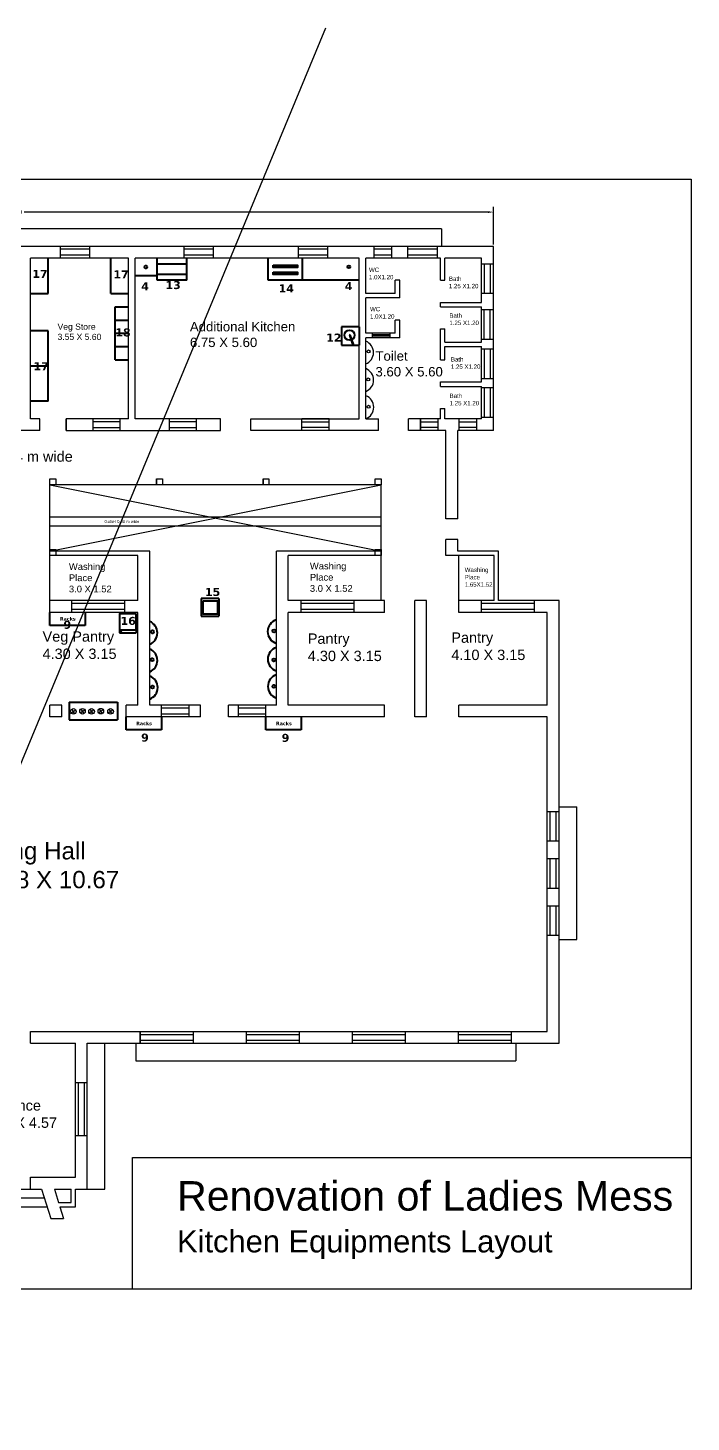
# Model space of a CAD drawing. Header units: inches. Extents: x 101 to 668, y -217 to 99.
# Drawn here: x 645.49 to 668.02, y -95.66 to -48.35 of the extents above; entities that cross this region are included whole.
import ezdxf

# ---------------------------------------------------------------- set-up
doc = ezdxf.new("R2010")
doc.units = ezdxf.units.IN
doc.header["$MEASUREMENT"] = 0
doc.styles.get("Standard").update_dxf_attribs({"font": 'arial.ttf'})
doc.dimstyles.get("Standard").update_dxf_attribs({"dimtxt": 0.18, "dimasz": 0.18, "dimexe": 0.18, "dimexo": 0.0625, "dimgap": 0.09, "dimtad": 0, "dimtih": 1, "dimtoh": 1, "dimdec": 4, "dimzin": 0, "dimdsep": 46, "dimtxsty": 'Standard', "dimcen": 0.09, "dimadec": 0, "dimazin": 0, "dimtfac": 1, "dimtdec": 4, "dimtofl": 0, "dimtmove": 0, "dimatfit": 3, "dimfxl": 1, "dimtolj": 1, "dimtzin": 0, "dimarcsym": 0})

# ---------------------------------------------------------------- blocks, each defined once
blk = doc.blocks.new('*D178')
at = {"color": 0, "lineweight": -2}
for p, q in [((628.369, -55.701), (628.369, -54.42)), ((628.549, -54.6), (644.301, -54.6)), ((661.119, -54.6), (645.367, -54.6)), ((661.299, -55.701), (661.299, -54.42))]:
    blk.add_line(p, q, dxfattribs=at)
at = {"color": 0}
for points in [[(628.549, -54.57), (628.549, -54.63), (628.369, -54.6)], [(661.119, -54.57), (661.119, -54.63), (661.299, -54.6)]]:
    blk.add_solid(points, dxfattribs=at)
at = {"layer": 'Defpoints', "color": 0}
for p in [(661.299, -54.6), (628.369, -55.763), (661.299, -55.763)]:
    blk.add_point(p, dxfattribs=at)
at = {"color": 0, "insert": (644.834, -54.6), "char_height": 0.18, "attachment_point": 5}
blk.add_mtext('\\A1;32.9300', dxfattribs=at)
blk = doc.blocks.new('*D172')
at = {"color": 0, "lineweight": -2}
for p, q in [((628.369, -55.701), (628.369, -54.42)), ((628.549, -54.6), (644.301, -54.6)), ((661.119, -54.6), (645.367, -54.6)), ((661.299, -55.701), (661.299, -54.42))]:
    blk.add_line(p, q, dxfattribs=at)
at = {"color": 0}
for points in [[(628.549, -54.57), (628.549, -54.63), (628.369, -54.6)], [(661.119, -54.57), (661.119, -54.63), (661.299, -54.6)]]:
    blk.add_solid(points, dxfattribs=at)
at = {"layer": 'Defpoints', "color": 0}
for p in [(661.299, -54.6), (628.369, -55.763), (661.299, -55.763)]:
    blk.add_point(p, dxfattribs=at)
at = {"color": 0, "insert": (644.834, -54.6), "char_height": 0.18, "attachment_point": 5}
blk.add_mtext('\\A1;32.9300', dxfattribs=at)

msp = doc.modelspace()

# ---------------------------------------------------------------- linework, layer by layer
for p, q in [((635.97259, -95.65996), (655.61376, -48.34965)), ((659.53628, -55.16302), (629.86594, -55.16302)), ((659.53628, -55.16302), (629.86594, -55.16302)), ((659.53628, -55.16302), (659.53628, -55.76302)), ((659.53628, -55.16302), (659.53628, -55.76302)), ((661.29895, -55.76302), (628.36895, -55.76302)), ((661.29895, -55.76302), (628.36895, -55.76302)), ((646.58531, -55.76302), (646.58531, -56.16302)), ((646.58531, -55.76302), (646.58531, -56.16302)), ((647.58531, -55.76302), (647.58531, -56.16302)), ((647.58531, -55.76302), (647.58531, -56.16302)), ((650.78545, -55.76302), (650.78545, -56.16302)), ((650.78545, -55.76302), (650.78545, -56.16302)), ((651.78545, -55.76302), (651.78545, -56.16302)), ((651.78545, -55.76302), (651.78545, -56.16302)), ((654.66841, -55.76302), (654.66841, -56.16302)), ((654.66841, -55.76302), (654.66841, -56.16302)), ((655.66841, -55.76302), (655.66841, -56.16302)), ((655.66841, -55.76302), (655.66841, -56.16302)), ((657.2557, -56.16002), (657.2557, -55.76002)), ((657.8557, -56.16002), (657.8557, -55.76002)), ((658.38628, -55.76302), (658.38628, -56.16302)), ((659.38628, -55.76302), (659.38628, -56.16302)), ((661.29895, -62.01302), (661.29895, -55.76302)), ((661.29895, -62.01302), (661.29895, -55.76302)), ((648.90457, -56.16302), (645.58373, -56.16302)), ((648.90457, -56.16302), (645.58373, -56.16302)), ((645.58373, -61.61302), (645.58373, -56.16302)), ((646.18373, -57.36302), (646.18373, -56.16302)), ((646.18373, -57.36302), (646.18373, -56.16302)), ((647.58531, -55.86302), (646.58531, -55.86302)), ((647.58531, -55.86302), (646.58531, -55.86302)), ((647.58531, -56.06302), (646.58531, -56.06302)), ((647.58531, -56.06302), (646.58531, -56.06302)), ((648.90457, -61.61302), (648.90457, -56.16302)), ((653.40231, -56.16302), (649.13457, -56.16302)), ((653.40231, -56.16302), (649.13457, -56.16302)), ((649.13457, -61.61302), (649.13457, -56.16302)), ((651.78545, -55.86302), (650.78545, -55.86302)), ((651.78545, -55.86302), (650.78545, -55.86302)), ((651.78545, -56.06302), (650.78545, -56.06302)), ((651.78545, -56.06302), (650.78545, -56.06302)), ((656.73757, -56.16302), (653.40231, -56.16302)), ((656.73757, -56.16302), (653.63231, -56.16302)), ((655.66841, -55.86302), (654.66841, -55.86302)), ((655.66841, -55.86302), (654.66841, -55.86302)), ((655.66841, -56.06302), (654.66841, -56.06302)), ((655.66841, -56.06302), (654.66841, -56.06302)), ((656.73757, -58.63302), (656.73757, -56.16302)), ((656.73757, -56.91302), (656.73757, -56.16302)), ((658.19895, -56.16302), (656.96757, -56.16302)), ((658.19895, -56.16302), (656.96757, -56.16302)), ((656.96757, -57.36302), (656.96757, -56.16302)), ((658.34895, -56.16302), (656.96757, -56.16302)), ((656.96757, -57.36302), (656.96757, -56.16302)), ((657.8557, -55.86002), (657.2557, -55.86002)), ((657.8557, -56.06002), (657.2557, -56.06002)), ((659.49895, -56.16302), (658.34895, -56.16302)), ((659.49895, -56.16302), (658.34895, -56.16302)), ((659.49895, -56.16302), (658.34895, -56.16302)), ((659.38628, -55.86302), (658.38628, -55.86302)), ((659.38628, -56.06302), (658.38628, -56.06302)), ((659.49895, -56.91302), (659.49895, -56.16302)), ((659.69895, -56.16302), (659.64895, -56.16302)), ((659.64895, -56.91302), (659.64895, -56.16302)), ((660.89895, -56.16302), (659.69895, -56.16302)), ((660.89895, -56.16302), (659.69895, -56.16302)), ((660.89895, -56.16302), (659.69895, -56.16302)), ((660.89895, -57.66302), (660.89895, -56.16302)), ((660.89895, -57.66302), (660.89895, -56.16302)), ((660.89895, -57.66302), (660.89895, -56.16302)), ((660.89815, -56.35307), (661.29815, -56.35307)), ((660.99815, -57.35307), (660.99815, -56.35307)), ((661.19815, -57.35307), (661.19815, -56.35307)), ((658.11757, -56.91302), (657.96757, -56.91302)), ((657.96757, -57.36302), (657.96757, -56.91302)), ((658.11757, -57.51302), (658.11757, -56.91302)), ((659.49895, -56.91302), (659.64895, -56.91302)), ((657.96757, -57.36302), (656.96757, -57.36302)), ((656.96757, -58.63302), (656.96757, -57.51302)), ((658.11757, -57.51302), (656.96757, -57.51302)), ((659.49895, -57.66302), (660.89895, -57.66302)), ((659.49895, -57.81302), (659.49895, -57.66302)), ((660.89815, -57.35307), (661.29815, -57.35307)), ((659.49895, -57.81302), (660.89895, -57.81302)), ((660.88924, -57.9096), (661.28924, -57.9096)), ((660.89895, -59.01302), (660.89895, -57.81302)), ((660.89895, -59.01302), (660.89895, -57.81302)), ((660.89895, -59.01302), (660.89895, -57.81302)), ((660.98924, -58.9096), (660.98924, -57.9096)), ((661.18924, -58.9096), (661.18924, -57.9096)), ((646.18373, -61.01302), (646.18373, -58.63302)), ((656.73757, -61.61302), (656.73757, -58.63302)), ((656.96757, -58.71302), (656.96757, -58.63302)), ((657.96757, -58.71302), (657.96757, -58.26302)), ((658.11757, -58.26302), (657.96757, -58.26302)), ((658.11757, -58.86302), (658.11757, -58.26302)), ((659.49895, -58.56302), (659.64895, -58.56302)), ((659.49895, -59.61302), (659.49895, -58.56302)), ((659.64895, -59.01302), (659.64895, -58.56302)), ((657.96757, -58.71302), (656.96757, -58.71302)), ((656.96757, -61.61302), (656.96757, -58.86302)), ((658.11757, -58.86302), (656.96757, -58.86302)), ((657.19008, -58.86302), (657.19008, -58.71302)), ((657.79008, -58.76302), (657.19008, -58.76302)), ((657.79008, -58.81302), (657.19008, -58.81302)), ((657.79008, -58.86302), (657.79008, -58.71302)), ((659.64895, -59.01302), (660.89895, -59.01302)), ((660.88924, -58.9096), (661.28924, -58.9096)), ((659.64895, -59.16302), (660.89895, -59.16302)), ((659.64895, -59.61302), (659.64895, -59.16302)), ((660.89895, -60.36302), (660.89895, -59.16302)), ((660.89895, -60.36302), (660.89895, -59.16302)), ((660.89895, -60.36302), (660.89895, -59.16302)), ((660.90029, -59.24573), (661.30029, -59.24573)), ((661.00029, -60.24573), (661.00029, -59.24573)), ((661.20029, -60.24573), (661.20029, -59.24573)), ((659.49895, -59.61302), (659.64895, -59.61302)), ((659.49895, -60.36302), (660.89895, -60.36302)), ((659.49895, -60.51302), (659.49895, -60.36302)), ((659.49895, -60.51302), (660.89895, -60.51302)), ((660.89895, -61.61302), (660.89895, -60.51302)), ((660.89895, -61.61302), (660.89895, -60.51302)), ((660.89895, -61.61302), (660.89895, -60.51302)), ((660.90029, -60.24573), (661.30029, -60.24573)), ((660.9005, -60.55592), (661.3005, -60.55592)), ((661.0005, -61.55592), (661.0005, -60.55592)), ((661.2005, -61.55592), (661.2005, -60.55592)), ((646.18373, -61.01302), (645.58373, -61.01302)), ((659.49895, -61.61302), (659.49895, -61.26302)), ((659.49895, -61.26302), (659.64895, -61.26302)), ((659.64895, -61.61302), (659.64895, -61.26302)), ((645.89895, -61.61302), (645.58373, -61.61302)), ((645.89895, -61.61302), (645.58373, -61.61302)), ((645.89895, -62.01302), (645.89895, -61.61302)), ((645.89895, -62.01302), (645.89895, -61.61302)), ((646.78895, -62.01302), (646.78895, -61.61302)), ((648.90457, -61.61302), (646.78895, -61.61302)), ((646.78895, -61.61302), (646.78895, -62.01302)), ((646.78895, -62.01302), (646.78895, -61.61302)), ((648.90457, -61.61302), (646.78895, -61.61302)), ((646.78895, -61.61302), (646.78895, -62.01302)), ((647.70895, -62.01302), (647.70895, -61.61302)), ((647.70895, -62.01302), (647.70895, -61.61302)), ((648.62895, -61.71302), (647.70895, -61.71302)), ((648.62895, -61.71302), (647.70895, -61.71302)), ((647.70895, -61.91302), (648.62895, -61.91302)), ((647.70895, -61.91302), (648.62895, -61.91302)), ((648.62895, -62.01302), (648.62895, -61.61302)), ((648.62895, -62.01302), (648.62895, -61.61302)), ((652.02895, -61.61302), (649.13457, -61.61302)), ((652.02895, -61.61302), (649.13457, -61.61302)), ((650.29895, -62.01302), (650.29895, -61.61302)), ((650.29895, -62.01302), (650.29895, -61.61302)), ((651.21895, -61.71302), (650.29895, -61.71302)), ((651.21895, -61.71302), (650.29895, -61.71302)), ((650.29895, -61.91302), (651.21895, -61.91302)), ((650.29895, -61.91302), (651.21895, -61.91302)), ((651.21895, -62.01302), (651.21895, -61.61302)), ((651.21895, -62.01302), (651.21895, -61.61302)), ((652.02895, -62.01302), (652.02895, -61.61302)), ((652.02895, -62.01302), (652.02895, -61.61302)), ((653.05895, -62.01302), (653.05895, -61.61302)), ((653.05895, -61.61302), (656.73757, -61.61302)), ((653.05895, -62.01302), (653.05895, -61.61302)), ((653.05895, -61.61302), (656.73757, -61.61302)), ((655.71895, -61.61302), (654.79895, -61.61302)), ((654.79895, -62.01302), (654.79895, -61.61302)), ((655.71895, -61.61302), (654.79895, -61.61302)), ((654.79895, -62.01302), (654.79895, -61.61302)), ((654.79895, -61.71302), (655.71895, -61.71302)), ((654.79895, -61.71302), (655.71895, -61.71302)), ((655.71895, -61.91302), (654.79895, -61.91302)), ((655.71895, -61.91302), (654.79895, -61.91302)), ((655.71895, -62.01302), (655.71895, -61.61302)), ((655.71895, -62.01302), (655.71895, -61.61302)), ((656.96757, -61.61302), (657.39895, -61.61302)), ((656.96757, -61.61302), (657.39895, -61.61302)), ((657.39895, -62.01302), (657.39895, -61.61302)), ((657.39895, -62.01302), (657.39895, -61.61302)), ((658.59895, -61.61302), (658.41895, -61.61302)), ((658.59895, -61.61302), (658.41895, -61.61302)), ((658.41895, -62.01302), (658.41895, -61.61302)), ((658.59895, -61.61302), (658.41895, -61.61302)), ((658.59895, -61.61302), (658.41895, -61.61302)), ((658.41895, -62.01302), (658.41895, -61.61302)), ((658.59895, -61.61302), (658.41895, -61.61302)), ((658.59895, -61.61302), (658.41895, -61.61302)), ((659.49895, -61.61302), (658.59895, -61.61302)), ((658.76895, -61.61302), (658.74895, -61.61302)), ((658.76895, -61.61302), (658.74895, -61.61302)), ((658.76895, -61.61302), (658.74895, -61.61302)), ((659.49895, -61.61302), (658.74895, -61.61302)), ((659.49895, -61.61302), (658.74895, -61.61302)), ((658.82379, -61.61302), (658.82379, -62.01302)), ((658.82379, -62.01302), (658.82379, -61.61302)), ((658.82379, -61.71302), (659.42379, -61.71302)), ((659.42379, -61.91302), (658.82379, -61.91302)), ((659.42379, -62.01302), (659.42379, -61.61302)), ((659.74895, -61.61302), (659.64895, -61.61302)), ((659.74895, -61.61302), (659.64895, -61.61302)), ((659.89895, -61.61302), (659.64895, -61.61302)), ((660.89895, -61.61302), (659.89895, -61.61302)), ((660.89895, -61.61302), (659.89895, -61.61302)), ((660.89895, -61.61302), (659.89895, -61.61302)), ((660.1342, -62.01302), (660.1342, -61.61302)), ((660.1342, -61.71302), (660.7342, -61.71302)), ((660.7342, -61.91302), (660.1342, -61.91302)), ((660.7342, -62.01302), (660.7342, -61.61302)), ((660.9005, -61.55592), (661.3005, -61.55592)), ((645.89895, -62.01302), (641.90895, -62.01302)), ((645.89895, -62.01302), (641.90895, -62.01302)), ((646.78895, -62.01302), (652.02895, -62.01302)), ((646.78895, -62.01302), (652.02895, -62.01302)), ((657.39895, -62.01302), (653.05895, -62.01302)), ((657.39895, -62.01302), (653.05895, -62.01302)), ((659.68895, -62.01302), (658.41895, -62.01302)), ((658.76895, -62.01302), (658.41895, -62.01302)), ((659.68895, -62.01302), (658.41895, -62.01302)), ((658.76895, -62.01302), (658.41895, -62.01302)), ((659.68895, -65.01302), (659.68895, -62.01302)), ((659.68895, -65.01302), (659.68895, -62.01302)), ((661.29895, -62.01302), (660.08895, -62.01302)), ((660.08895, -65.01302), (660.08895, -62.01302)), ((661.29895, -62.01302), (660.08895, -62.01302)), ((660.08895, -65.01302), (660.08895, -62.01302)), ((646.23895, -63.85302), (646.23895, -63.65302)), ((646.23895, -63.65302), (646.43895, -63.65302)), ((646.23895, -68.18302), (646.23895, -63.85302)), ((657.48895, -63.85302), (646.23895, -63.85302)), ((646.23895, -63.85302), (657.48895, -66.10302)), ((646.23895, -66.10302), (657.48895, -63.85302)), ((646.43895, -63.85302), (646.23895, -63.85302)), ((646.43895, -63.65302), (646.43895, -63.85302)), ((649.85895, -63.65302), (649.85895, -63.85302)), ((649.85895, -63.85302), (649.85895, -63.65302)), ((649.85895, -63.65302), (650.05895, -63.65302)), ((650.05895, -63.85302), (649.85895, -63.85302)), ((650.05895, -63.65302), (650.05895, -63.85302)), ((653.47895, -63.65302), (653.47895, -63.85302)), ((653.47895, -63.85302), (653.47895, -63.65302)), ((653.47895, -63.65302), (653.67895, -63.65302)), ((653.67895, -63.85302), (653.47895, -63.85302)), ((653.67895, -63.65302), (653.67895, -63.85302)), ((657.28895, -63.85302), (657.28895, -63.65302)), ((657.28895, -63.65302), (657.48895, -63.65302)), ((657.48895, -63.85302), (657.28895, -63.85302)), ((657.48895, -63.65302), (657.48895, -63.85302)), ((657.48895, -67.78302), (657.48895, -63.85302)), ((657.48895, -64.95302), (646.23895, -64.95302)), ((657.48895, -65.25302), (646.23895, -65.25302)), ((660.08895, -65.01302), (659.68895, -65.01302)), ((660.08895, -65.71302), (659.68895, -65.71302)), ((659.68895, -66.25302), (659.68895, -65.71302)), ((660.08895, -66.10302), (660.08895, -65.71302)), ((646.23895, -66.25302), (646.23895, -66.05302)), ((646.23895, -66.05302), (646.43895, -66.05302)), ((649.62895, -66.10302), (646.23895, -66.10302)), ((646.43895, -66.05302), (646.43895, -66.25302)), ((649.62895, -71.33302), (649.62895, -66.10302)), ((657.48895, -66.10302), (653.92895, -66.10302)), ((653.92895, -71.33302), (653.92895, -66.10302)), ((657.28895, -66.25302), (657.28895, -66.05302)), ((657.28895, -66.05302), (657.48895, -66.05302)), ((657.48895, -66.05302), (657.48895, -66.25302)), ((661.47895, -66.10302), (660.08895, -66.10302)), ((661.47895, -67.78302), (661.47895, -66.10302)), ((649.22895, -66.25302), (646.23895, -66.25302)), ((646.43895, -66.25302), (646.23895, -66.25302)), ((649.22895, -67.78302), (649.22895, -66.25302)), ((657.48895, -66.25302), (654.32895, -66.25302)), ((654.32895, -67.78302), (654.32895, -66.25302)), ((657.48895, -66.25302), (657.28895, -66.25302)), ((661.32895, -66.25302), (659.68895, -66.25302)), ((660.12895, -68.18302), (660.12895, -66.25302)), ((661.32895, -67.78302), (661.32895, -66.25302)), ((647.92895, -67.78302), (646.23895, -67.78302)), ((646.97526, -67.78302), (646.97526, -68.18302)), ((648.07895, -67.88302), (646.97526, -67.88302)), ((648.77526, -68.08302), (646.97526, -68.08302)), ((649.22895, -67.78302), (647.92895, -67.78302)), ((648.77526, -67.88302), (648.07895, -67.88302)), ((648.77526, -67.78302), (648.77526, -68.18302)), ((649.62895, -71.33302), (649.62895, -67.78302)), ((653.92895, -71.33302), (653.92895, -67.78302)), ((655.50895, -67.78302), (654.32895, -67.78302)), ((654.76327, -67.78302), (654.76327, -68.18302)), ((655.65895, -67.88302), (654.76327, -67.88302)), ((656.56327, -68.08302), (654.76327, -68.08302)), ((657.59895, -67.78302), (655.50895, -67.78302)), ((656.56327, -67.88302), (655.65895, -67.88302)), ((656.56327, -67.78302), (656.56327, -68.18302)), ((657.59895, -68.18302), (657.59895, -67.78302)), ((658.62895, -71.73302), (658.62895, -67.78302)), ((659.02895, -67.78302), (658.62895, -67.78302)), ((659.02895, -71.73302), (659.02895, -67.78302)), ((661.32895, -67.78302), (660.12895, -67.78302)), ((660.88177, -67.78302), (660.88177, -68.18302)), ((661.32895, -67.88302), (660.88177, -67.88302)), ((662.68177, -68.08302), (660.88177, -68.08302)), ((662.68177, -67.88302), (661.32895, -67.88302)), ((663.52895, -67.78302), (661.47895, -67.78302)), ((662.68177, -67.78302), (662.68177, -68.18302)), ((663.52895, -82.80302), (663.52895, -67.78302)), ((649.22895, -68.18302), (646.23895, -68.18302)), ((649.22895, -71.33302), (649.22895, -68.18302)), ((654.32895, -71.33302), (654.32895, -68.18302)), ((657.59895, -68.18302), (654.32895, -68.18302)), ((663.12895, -68.18302), (660.12895, -68.18302)), ((663.12895, -71.33302), (663.12895, -68.18302)), ((646.97526, -69.73827), (646.97526, -69.73827)), ((660.88177, -69.76515), (660.88177, -69.76515)), ((646.23895, -71.73302), (646.23895, -71.33302)), ((646.63895, -71.33302), (646.23895, -71.33302)), ((646.63895, -71.73302), (646.63895, -71.33302)), ((648.82895, -71.73302), (648.82895, -71.33302)), ((649.22895, -71.33302), (648.82895, -71.33302)), ((651.35895, -71.33302), (649.62895, -71.33302)), ((650.02895, -71.73302), (650.02895, -71.33302)), ((650.96895, -71.43302), (650.02895, -71.43302)), ((650.96895, -71.73302), (650.96895, -71.33302)), ((651.35895, -71.73302), (651.35895, -71.33302)), ((652.30895, -71.73302), (652.30895, -71.33302)), ((653.92895, -71.33302), (652.30895, -71.33302)), ((652.64671, -71.73302), (652.64671, -71.33302)), ((653.57671, -71.43302), (652.64671, -71.43302)), ((653.57671, -71.73302), (653.57671, -71.33302)), ((657.59895, -71.33302), (654.32895, -71.33302)), ((657.59895, -71.73302), (657.59895, -71.33302)), ((660.12895, -71.73302), (660.12895, -71.33302)), ((663.12895, -71.33302), (660.12895, -71.33302)), ((646.63895, -71.73302), (646.23895, -71.73302)), ((651.35895, -71.73302), (648.82895, -71.73302)), ((650.96895, -71.63302), (650.02895, -71.63302)), ((657.59895, -71.73302), (652.30895, -71.73302)), ((653.57671, -71.63302), (652.64671, -71.63302)), ((659.02895, -71.73302), (658.62895, -71.73302)), ((663.12895, -71.73302), (660.12895, -71.73302)), ((663.12895, -82.40302), (663.12895, -71.73302)), ((663.12895, -74.93601), (663.52895, -74.93601)), ((663.22895, -75.93601), (663.22895, -74.93601)), ((663.42895, -75.93601), (663.42895, -74.93601)), ((663.52895, -74.78601), (664.12895, -74.78601)), ((664.12895, -79.28601), (664.12895, -74.78601)), ((663.12895, -75.93601), (663.52895, -75.93601)), ((663.12895, -76.53601), (663.52895, -76.53601)), ((663.22895, -77.53601), (663.22895, -76.53601)), ((663.42895, -77.53601), (663.42895, -76.53601)), ((663.12895, -77.53601), (663.52895, -77.53601)), ((663.12895, -78.13601), (663.52895, -78.13601)), ((663.22895, -79.13601), (663.22895, -78.13601)), ((663.42895, -79.13601), (663.42895, -78.13601)), ((663.12895, -79.13601), (663.52895, -79.13601)), ((663.52895, -79.28601), (664.12895, -79.28601)), ((645.58395, -82.40302), (663.12895, -82.40302)), ((645.58395, -82.80302), (645.58395, -82.40302)), ((649.30895, -82.80302), (649.30895, -82.40302)), ((649.30895, -82.40302), (649.30895, -82.80302)), ((649.30895, -82.50302), (651.10895, -82.50302)), ((649.30895, -82.70302), (651.10895, -82.70302)), ((651.10895, -82.40302), (651.10895, -82.80302)), ((652.90895, -82.40302), (652.90895, -82.80302)), ((652.90895, -82.40302), (652.90895, -82.80302)), ((652.90895, -82.50302), (654.70895, -82.50302)), ((652.90895, -82.70302), (654.70895, -82.70302)), ((654.70895, -82.40302), (654.70895, -82.80302)), ((656.50895, -82.40302), (656.50895, -82.80302)), ((656.50895, -82.40302), (656.50895, -82.80302)), ((656.50895, -82.50302), (658.30895, -82.50302)), ((656.50895, -82.70302), (658.30895, -82.70302)), ((658.30895, -82.40302), (658.30895, -82.80302)), ((660.10895, -82.40302), (660.10895, -82.80302)), ((660.10895, -82.40302), (660.10895, -82.80302)), ((660.10895, -82.50302), (661.90895, -82.50302)), ((660.10895, -82.70302), (661.90895, -82.70302)), ((661.90895, -82.40302), (661.90895, -82.80302)), ((645.58395, -82.80302), (647.10895, -82.80302)), ((647.10895, -87.35302), (647.10895, -82.80302)), ((647.50895, -82.80302), (663.52895, -82.80302)), ((647.50895, -87.75302), (647.50895, -82.80302)), ((648.10895, -87.75302), (648.10895, -82.80302)), ((649.15895, -82.80302), (649.15895, -83.40302)), ((662.05895, -82.80302), (662.05895, -83.40302)), ((649.15895, -83.40302), (662.05895, -83.40302)), ((647.10895, -84.13526), (647.50895, -84.13526)), ((647.20895, -85.93526), (647.20895, -84.13526)), ((647.40895, -85.93526), (647.40895, -84.13526)), ((647.10895, -85.93526), (647.50895, -85.93526)), ((649.04463, -91.15312), (649.04463, -86.68501)), ((649.04463, -86.68501), (668.01557, -86.68501)), ((645.58395, -87.35302), (647.10895, -87.35302)), ((645.58395, -87.75302), (645.58395, -87.35302)), ((643.70966, -87.75302), (645.58395, -87.75302)), ((645.58395, -87.75302), (645.95823, -87.75302)), ((645.95823, -87.75302), (646.26895, -88.75302)), ((646.39323, -87.75302), (646.95895, -87.75302)), ((646.39323, -87.75302), (646.95895, -87.75302)), ((646.39323, -87.75302), (646.53305, -88.20302)), ((646.95895, -88.20302), (646.95895, -87.75302)), ((647.10895, -87.75302), (648.10895, -87.75302)), ((647.10895, -88.35302), (647.10895, -87.75302)), ((643.52323, -88.35302), (646.14466, -88.35302)), ((643.61645, -88.05302), (646.05145, -88.05302)), ((646.53305, -88.20302), (646.95895, -88.20302)), ((646.57966, -88.35302), (647.10895, -88.35302)), ((646.57966, -88.35302), (646.70395, -88.75302)), ((646.26895, -88.75302), (646.70395, -88.75302))]:
    msp.add_line(p, q)
at = {"color": 3, "lineweight": 40}
for p, q in [((646.18373, -57.36302), (646.18373, -56.16302)), ((648.30457, -57.36302), (648.30457, -56.16302)), ((649.88457, -56.91302), (649.88457, -56.16302)), ((650.88457, -56.91302), (650.88457, -56.16302)), ((653.65211, -56.91302), (653.65211, -56.16302)), ((654.81984, -56.91302), (654.81984, -56.16302)), ((649.88457, -56.76302), (649.13457, -56.76302)), ((650.88457, -56.36302), (649.88457, -56.36302)), ((650.88457, -56.71302), (649.88457, -56.71302)), ((650.88457, -56.91302), (649.88457, -56.91302)), ((656.73757, -56.91302), (653.65211, -56.91302)), ((645.58373, -57.36302), (646.18373, -57.36302)), ((648.30457, -57.36302), (648.90457, -57.36302)), ((648.45457, -59.61302), (648.45457, -57.81302)), ((648.45457, -57.81302), (648.90457, -57.81302)), ((646.18373, -58.63302), (645.58373, -58.63302)), ((646.18373, -61.01302), (646.18373, -58.63302)), ((646.18373, -61.01302), (646.18373, -58.63302)), ((648.45457, -58.26302), (648.90457, -58.26302)), ((656.13757, -58.49489), (656.13757, -59.11484)), ((656.73757, -58.49489), (656.13757, -58.49489)), ((656.73757, -58.49489), (656.73757, -59.11484)), ((648.45457, -58.71302), (648.90457, -58.71302)), ((656.13757, -59.11484), (656.73757, -59.11484)), ((656.43869, -58.7708), (656.41677, -58.77824)), ((656.41677, -58.77824), (656.53096, -59.11484)), ((656.56628, -59.11484), (656.43869, -58.7708)), ((648.45457, -59.16302), (648.90457, -59.16302)), ((646.18373, -59.83302), (645.58373, -59.83302)), ((648.45457, -59.61302), (648.90457, -59.61302)), ((646.18373, -61.01302), (645.58373, -61.01302)), ((651.38114, -67.71401), (651.38114, -68.31401)), ((651.98114, -67.71401), (651.38114, -67.71401)), ((651.98114, -67.71401), (651.98114, -68.31401)), ((646.23895, -68.62303), (646.23895, -68.18302)), ((647.43895, -68.18302), (647.43895, -68.62303)), ((651.38114, -68.31401), (651.98114, -68.31401)), ((647.43895, -68.62303), (646.23895, -68.62303)), ((648.60188, -68.77319), (648.60188, -68.87319)), ((648.60188, -68.87319), (649.17147, -68.87319)), ((649.17147, -68.77319), (649.17147, -68.87319)), ((648.82895, -72.17303), (648.82895, -71.73302)), ((650.02895, -71.73302), (650.02895, -72.17303)), ((653.57671, -72.17303), (653.57671, -71.73302)), ((654.77671, -71.73302), (654.77671, -72.17303)), ((650.02895, -72.17303), (648.82895, -72.17303)), ((654.77671, -72.17303), (653.57671, -72.17303))]:
    msp.add_line(p, q, dxfattribs=at)
at = {"color": 5, "lineweight": 40}
for p, q in [((646.89114, -71.22741), (648.53092, -71.22741)), ((646.89114, -71.22741), (646.89114, -71.82741)), ((648.53092, -71.22741), (648.53092, -71.82741)), ((648.53092, -71.22741), (648.53092, -71.82741)), ((646.89114, -71.82741), (648.53092, -71.82741))]:
    msp.add_line(p, q, dxfattribs=at)
at = {"lineweight": 40}
msp.add_line((646.89114, -71.32741), (646.89114, -71.72741), dxfattribs=at)
at = {"color": 1}
for p, q in [((646.95934, -71.5952), (647.11663, -71.48894)), ((647.09052, -71.62112), (646.98545, -71.46303)), ((647.26858, -71.59237), (647.42587, -71.48611)), ((647.39977, -71.61828), (647.29469, -71.4602)), ((647.57498, -71.5952), (647.73228, -71.48894)), ((647.70617, -71.62112), (647.60109, -71.46303)), ((647.8899, -71.58953), (648.04719, -71.48327)), ((648.02108, -71.61545), (647.91601, -71.45736)), ((648.22084, -71.59501), (648.37813, -71.48875)), ((648.35202, -71.62092), (648.24694, -71.46283))]:
    msp.add_line(p, q, dxfattribs=at)
msp.add_lwpolyline([(620.51105, -53.47983), (668.01557, -53.47983), (668.01557, -91.15312), (620.51105, -91.15312)], close=True)
at = {"color": 3, "lineweight": 40}
for points in [[(653.82134, -56.39944), (654.65318, -56.39944), (654.65318, -56.47811), (653.82134, -56.47811)], [(653.82134, -56.63545), (654.65318, -56.63545), (654.65318, -56.71412), (653.82134, -56.71412)], [(651.44605, -67.79412), (651.93235, -67.79412), (651.93235, -68.24532), (651.44605, -68.24532)], [(649.17147, -68.22959), (648.60188, -68.22959), (648.60188, -68.77319), (649.17147, -68.77319)]]:
    msp.add_lwpolyline(points, close=True, dxfattribs=at)
for centre, radius in [((649.49623, -56.46319), 0.04576), ((656.39361, -56.45392), 0.04576), ((656.41615, -58.77641), 0.17219), ((648.64773, -68.81778), 0.01861), ((649.72215, -68.84339), 0.051), ((653.85027, -68.81411), 0.051), ((649.71176, -69.79192), 0.051), ((653.84761, -69.7956), 0.051), ((649.72326, -70.71961), 0.051), ((653.84354, -70.69696), 0.051)]:
    msp.add_circle(centre, radius, dxfattribs=at)
for centre in [(657.06077, -59.33038), (657.05039, -60.27891), (657.06189, -61.2066)]:
    msp.add_circle(centre, 0.051)
at = {"color": 1}
for centre in [(647.03799, -71.54207), (647.34723, -71.53924), (647.65363, -71.54207), (647.96855, -71.5364), (648.29948, -71.54188)]:
    msp.add_circle(centre, 0.09491, dxfattribs=at)
for centre, start, end in [((656.81314, -59.3659), 291.822141, 68.177859), ((656.81547, -60.29992), 291.477275, 68.522725), ((656.82224, -61.22382), 290.476602, 69.523398)]:
    msp.add_arc(centre, 0.41545, start, end)
at = {"color": 3, "lineweight": 40}
for centre, start, end in [((649.47451, -68.87892), 291.822141, 68.177859), ((654.04971, -68.83695), 106.899334, 253.100666), ((649.47684, -69.81293), 291.477275, 68.522725), ((654.05204, -69.77097), 107.234638, 252.765362), ((649.48361, -70.73684), 290.476602, 69.523398), ((654.05881, -70.69487), 108.215556, 251.784444)]:
    msp.add_arc(centre, 0.41545, start, end, dxfattribs=at)

# ---------------------------------------------------------------- texts
at = {"attachment_point": 1}
for s, insert, char_height, width in [('{\\fVerdana|b1|i0|c0|p34;17}', (645.64285, -56.56139), 0.2715054, 0.4973482), ('{\\fVerdana|b1|i0|c0|p34;17}', (648.39542, -56.57811), 0.2715054, 0.4973482), ('WC\\P1.0X1.20', (657.07535, -56.48487), 0.14837, 2.729872), ('{\\fVerdana|b1|i0|c0|p34;4}', (649.34342, -56.98031), 0.2715054, 0.4973482), ('{\\fVerdana|b1|i0|c0|p34;13}', (650.1642, -56.94053), 0.2715054, 0.4973482), ('{\\fVerdana|b1|i0|c0|p34;14}', (654.0063, -57.05473), 0.2715054, 0.4973482), ('{\\fVerdana|b1|i0|c0|p34;4}', (656.25496, -56.97731), 0.2715054, 0.4973482), ('Bath\\P1.25 X1.20', (659.78931, -56.7886), 0.14837, 2.729872), ('WC\\P1.0X1.20', (657.11103, -57.81832), 0.14837, 2.729872), ('Bath\\P1.25 X1.20', (659.80579, -58.03728), 0.14837, 2.729872), ('Veg Store\\P3.55 X 5.60', (646.49906, -58.38335), 0.2080999, 1.7747269), ('{\\fVerdana|b1|i0|c0|p34;18}', (648.46137, -58.54842), 0.2715054, 0.4973482), ('Additional Kitchen\\P6.75 X 5.60', (650.9943, -58.32675), 0.3200978, 3.9067087), ('{\\fVerdana|b1|i0|c0|p34;12}', (655.62421, -58.72365), 0.2715054, 0.4973482), ('Toilet\\P3.60 X 5.60', (657.29544, -59.32364), 0.3200978, 2.729872), ('Bath\\P1.25 X1.20', (659.85711, -59.52196), 0.14837, 2.729872), ('{\\fVerdana|b1|i0|c0|p34;17}', (645.68179, -59.69331), 0.2715054, 0.4973482), ('Bath\\P1.25 X1.20', (659.81368, -60.76163), 0.14837, 2.729872), ('Varandah 1.84 m wide', (642.0997, -62.71893), 0.351739, 8.6047683), ('Varandah 1.84 m wide', (642.0997, -62.71893), 0.351739, 8.6047683), ('Gutter 0.30 m wide', (648.09216, -65.0525), 0.100473, 2.729872), ('Washing \\PPlace\\P3.0 X 1.52', (646.88456, -66.51473), 0.228186, 2.729872), ('Washing \\PPlace\\P3.0 X 1.52', (655.06863, -66.49618), 0.228186, 2.729872), ('Washing \\PPlace\\P1.65X1.52', (660.32631, -66.66742), 0.14837, 2.729872), ('{\\fVerdana|b1|i0|c0|p34;15}', (651.50585, -67.35541), 0.2715054, 0.4973482), ('{\\fVerdana|b1|i0|c0|p34;9}', (646.70122, -68.46748), 0.2715054, 0.4973482), ('{\\fVerdana|b1|i0|c0|p34;16}', (648.63902, -68.33701), 0.2715054, 0.4973482), ('Veg Pantry\\P4.30 X 3.15', (645.98979, -68.82562), 0.351739, 8.6047683), ('Pantry\\P4.30 X 3.15', (654.9974, -68.89807), 0.351739, 8.6047683), ('Pantry\\P4.10 X 3.15', (659.87161, -68.8622), 0.351739, 8.6047683), ('{\\fVerdana|b1|i0|c0|p34;9}', (649.33668, -72.29524), 0.2715054, 0.4973482), ('{\\fVerdana|b1|i0|c0|p34;9}', (654.11099, -72.30432), 0.2715054, 0.4973482), ('Dining Hall\\P36.58 X 10.67 ', (643.49124, -75.979), 0.5865869, 8.6047683), ('Entrance\\P4.57 X 4.57 ', (643.96806, -84.73699), 0.351739, 8.6047683), ('Renovation of Ladies Mess\\P{\\H0.75x;Kitchen Equipments Layout}', (650.55754, -87.48371), 1, 23.1967534)]:
    msp.add_mtext(s, dxfattribs=dict(at, insert=insert, char_height=char_height, width=width))
at = {"color": 3, "lineweight": 40, "char_height": 0.1188068, "width": 0.7203121, "attachment_point": 1}
for insert in [(646.57848, -68.34205), (649.16848, -71.89205), (653.91625, -71.89205)]:
    msp.add_mtext('{\\fVerdana|b1|i0|c0|p34;Racks}', dxfattribs=dict(at, insert=insert))

# ---------------------------------------------------------------- dimensions: what is measured, and where the dimension line sits
for picture in ['*D178', '*D172']:
    dim = msp.add_linear_dim(base=(661.29895, -54.5997), p1=(628.36895, -55.76302), p2=(661.29895, -55.76302), dimstyle='Standard')
    dim.commit()
    dim.dimension.update_dxf_attribs({"geometry": picture, "text_midpoint": (644.83395, -54.5997)})

doc.saveas('drawing.dxf')
